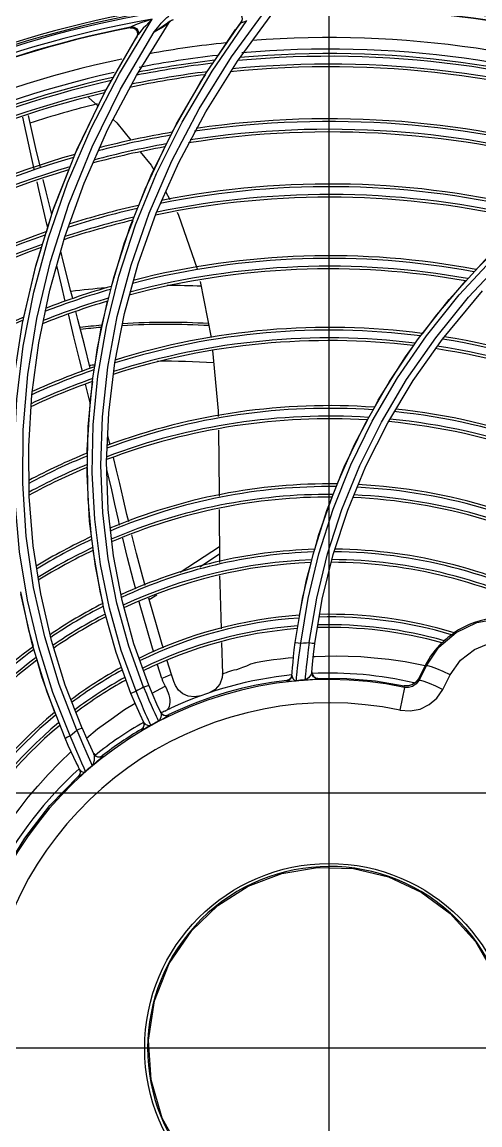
# Model space of a CAD drawing. Header units: metres. Extents: x -367 to 374, y -238 to 224.
# Drawn here: x 348.6081 to 348.6785, y 176.7491 to 176.9183 of the extents above; entities that cross this region are included whole.
import ezdxf
from ezdxf.enums import TextEntityAlignment as Align

# ---------------------------------------------------------------- set-up
doc = ezdxf.new("R2010")
doc.units = ezdxf.units.M
for name, color, linetype in [('ELE-ALIMENTADORES', 160, 'Continuous'), ('LA_BAU_BASES GERAIS_R00$0$ARQ-XREF-ATT', 8, 'Continuous'), ('LA_BAU_BASES GERAIS_R00$0$BASE', 253, 'Continuous'), ('LA_BAU_BASES GERAIS_R00$0$dutos', 31, 'Continuous')]:
    doc.layers.add(name, color=color, linetype=linetype)
doc.styles.add('LA_BAU_BASES GERAIS_R00$0$R60-125-RS', font='romans.shx', dxfattribs={"height": 0.19})
doc.styles.add('LA_BAU_BASES GERAIS_R00$0$R80-100-RS', font='romans.shx', dxfattribs={"height": 0.203})

# ---------------------------------------------------------------- blocks, each defined once
blk = doc.blocks.new('LA_BAU_BASES GERAIS_R00$0$LA_BAU_ALVENARIA SUPERIOR_R01')
at = {"layer": 'LA_BAU_BASES GERAIS_R00$0$BASE', "linetype": 'Continuous'}
blk.add_line((254.7, 176.8), (245.4, 176.8), dxfattribs=at)
blk = doc.blocks.new('LA_BAU_BASES GERAIS_R00$0$A$C2E3D5B4E')
at = {"layer": 'LA_BAU_BASES GERAIS_R00$0$dutos', "color": 251}
for p, q in [((-18.09466975517489, -1.411698769665861), (-18.09466975517489, -0.9613959335153481)), ((-18.10966415239125, -1.037045381505038), (-18.1039454023113, -1.029219886575163)), ((-18.10877420698887, -1.037709028397501), (-18.1031822742807, -1.03009222021609)), ((-18.12689564234449, -1.039580364232449), (-18.1218509333529, -1.031273910084735)), ((-18.12429062432989, -1.039892457677695), (-18.11922340795036, -1.031740454708768)), ((-18.12078772562631, -1.032269029033785), (-18.12046608396861, -1.031884910297038)), ((-18.1135085406612, -1.039449744838009), (-18.10818694335285, -1.031699171813841)), ((-18.11265193520876, -1.039218914003584), (-18.10731098212534, -1.031472405420743)), ((-18.10818727365768, -1.03169907888531), (-18.10846333678194, -1.03207364572944)), ((-18.12911728854056, -1.04242870314846), (-18.1240169515745, -1.033615501016527)), ((-18.12672667223683, -1.041980326722921), (-18.12154438067876, -1.033199186969057)), ((-18.12524752604713, -1.03256690949928), (-18.12480888905088, -1.032584516208033)), ((-18.12520779686054, -1.032503906983663), (-18.12524746679912, -1.032566898008724)), ((-18.12496430546037, -1.03237170373194), (-18.12520789500604, -1.032503925942081)), ((-18.12411935941145, -1.033585851441956), (-18.12423310179395, -1.033923952593966)), ((-18.12407751064234, -1.03348815291082), (-18.12422035887926, -1.033939623640606)), ((-18.12154438067876, -1.033199186969057), (-18.12078772562631, -1.032269029033785)), ((-18.11221188178195, -1.037606581525495), (-18.10903177144451, -1.032853520217657)), ((-18.12783957940883, -1.040243191647903), (-18.12494803641971, -1.035117425827309)), ((-18.12470624787147, -1.034723158905933), (-18.1249480598218, -1.035117412543684)), ((-18.12446824804317, -1.034337930687059), (-18.12470624787147, -1.034723158905933)), ((-18.12422035887926, -1.033939623640606), (-18.12446824804317, -1.034337930687059)), ((-18.12421455123649, -1.03393019328513), (-18.12421985992512, -1.033938810726966)), ((-18.11363979323403, -1.045444092402875), (-18.10877420698887, -1.037709028397501)), ((-18.12864521930521, -1.048125540374429), (-18.12429062432989, -1.039892457677695)), ((-18.11443814457652, -1.040934001777885), (-18.11367360817667, -1.039791309233067)), ((-18.13109217865383, -1.050810845074636), (-18.12672667223683, -1.041980326722921)), ((-18.11878575701326, -1.048605546152601), (-18.11443814457652, -1.040934001777885)), ((-18.13371306844169, -1.051990983092935), (-18.12971689667461, -1.043571064939613)), ((-18.13163328226597, -1.043290157870331), (-18.13019144986163, -1.044570946633655)), ((-18.12971689667461, -1.043571064939613), (-18.12916181275682, -1.042587081582667)), ((-18.11778327882791, -1.053228494590428), (-18.11363979323403, -1.045444092402875)), ((-18.13229812748045, -1.056383752225599), (-18.12864521930521, -1.048125540374429)), ((-18.13467001209096, -1.059644986509454), (-18.13109217865383, -1.050810845074636)), ((-18.12232140590254, -1.061006075355806), (-18.11883573454656, -1.052995232768978)), ((-18.12123238073605, -1.061030309923979), (-18.11778327882791, -1.053228494590428)), ((-18.12521850433211, -1.063059555031657), (-18.1220075631461, -1.055179071808368)), ((-18.12440593267752, -1.062820520769208), (-18.12118248458478, -1.054941309853064)), ((-18.13777178539954, -1.064784456327459), (-18.1348395986663, -1.056382546084194)), ((-18.13527529975647, -1.064642071378501), (-18.13229812748045, -1.056383752225599)), ((-18.11980293698889, -1.057677082215548), (-18.11912630111806, -1.058904604873248)), ((-18.13971635276425, -1.069076096859305), (-18.1369459969153, -1.060210350981549)), ((-18.13749007641229, -1.068445801675523), (-18.13467001209096, -1.059644986509454)), ((-18.12399994235113, -1.068782027407622), (-18.12123238073605, -1.061030309923979)), ((-18.14003807363656, -1.073132367708865), (-18.13777178539954, -1.064784456327459)), ((-18.13758807445458, -1.072832134136831), (-18.13527529975647, -1.064642071378501)), ((-18.07467243502845, -1.073534237683077), (-18.06902329519551, -1.067457819270373)), ((-18.14175694037317, -1.0778624593774), (-18.13971635276425, -1.069076096859305)), ((-18.13957893237864, -1.077171621115838), (-18.13749007641229, -1.068445801675523)), ((-18.12611001478331, -1.076424554302037), (-18.12399994235113, -1.068782027407622)), ((-18.11446244189824, -1.071501978716412), (-18.11279658070305, -1.080085853949356)), ((-18.14166177926188, -1.081390712939708), (-18.14003807363656, -1.073132367708865)), ((-18.13926053200146, -1.080901052997604), (-18.13758807445458, -1.072832134136831)), ((-18.08109405013465, -1.080440543651719), (-18.07621880911677, -1.074235554101222)), ((-18.07726210419719, -1.080320915301115), (-18.07108964787267, -1.072942907318691)), ((-18.12867197481864, -1.084637994040975), (-18.12721232715739, -1.076866349038198)), ((-18.12760501404807, -1.083970386066255), (-18.12611001478331, -1.076424554302037)), ((-18.14309605691744, -1.086530869028763), (-18.14175694037317, -1.0778624593774)), ((-18.13097260498182, -1.086274578887867), (-18.12967507781684, -1.078641718331426)), ((-18.14032885748554, -1.088860695609753), (-18.13926053200146, -1.080901052997604)), ((-18.08540003833025, -1.086811220424067), (-18.08109405013465, -1.080440543651719)), ((-18.08175416868801, -1.086675167051624), (-18.07726210419719, -1.080320915301115)), ((-18.12853094277716, -1.091643736397316), (-18.12760501404807, -1.083970386066255)), ((-18.13168591299006, -1.093765733632324), (-18.13097260498182, -1.086274578887867)), ((-18.08914703459288, -1.093315722939394), (-18.08540003833025, -1.086811220424067)), ((-18.0880389697528, -1.092899404052503), (-18.08417069500115, -1.086291685401818)), ((-18.08566787122982, -1.093186424484145), (-18.08175416868801, -1.086675167051624)), ((-18.14081822648802, -1.096758574314833), (-18.14032885748554, -1.088860695609753)), ((-18.12885328964035, -1.099136545349381), (-18.12853094277716, -1.091643736397316)), ((-18.13184173562263, -1.101093155304341), (-18.13168591299006, -1.093765733632324)), ((-18.09133618071428, -1.099617958935767), (-18.0880389697528, -1.092899404052503)), ((-18.12839799149208, -1.096191309012909), (-18.12868074327071, -1.095125781983995)), ((-18.12831504745088, -1.096510071190721), (-18.12839799149208, -1.096191309012909)), ((-18.14073967495608, -1.104488775363905), (-18.14081822648802, -1.096758574314833)), ((-18.1318207215287, -1.097813993119132), (-18.13182875316897, -1.097300196239019)), ((-18.12731875044051, -1.100418422573227), (-18.12779978682272, -1.098495475855714)), ((-18.09407215450369, -1.106411930825004), (-18.09133618071428, -1.099617958935767)), ((-18.12855747533683, -1.101367040014509), (-18.12881309688998, -1.100305109239514)), ((-18.1115499475211, -1.10646271071181), (-18.11150230618318, -1.114583962131462)), ((-18.09714732395503, -1.11335596668431), (-18.09500907968413, -1.1066127469241)), ((-18.09625930439063, -1.113250009969022), (-18.09407215450369, -1.106411930825004)), ((-18.0940373463194, -1.113381987596028), (-18.09180706365692, -1.106584854302298)), ((-18.11755212151013, -1.116068511794481), (-18.11151655569256, -1.112154898383494)), ((-18.12648208955488, -1.120435291198817), (-18.12780230602198, -1.113560544459858)), ((-18.11150959065196, -1.113342204155913), (-18.11451419815728, -1.115290467596594)), ((-18.09876970214088, -1.120125850034754), (-18.09714732395503, -1.11335596668431)), ((-18.09791151925174, -1.120107139059371), (-18.09625930439063, -1.113250009969022)), ((-18.09572421294536, -1.120207608279259), (-18.0940373463194, -1.113381987596028)), ((-18.12921403130963, -1.121915086995784), (-18.13058238179929, -1.115182760342748)), ((-18.14028052686933, -1.127081818449994), (-18.1420187928702, -1.119422943479265)), ((-18.13732023509169, -1.126538543132199), (-18.13896723133655, -1.119410660282654)), ((-18.12115218270026, -1.119594704534563), (-18.12231173552891, -1.120346587894971)), ((-18.12466590399879, -1.127062311044199), (-18.12648208955488, -1.120435291198817)), ((-18.09988250410038, -1.126878321124138), (-18.09876970214088, -1.120125850034754)), ((-18.09904191138776, -1.126963515582418), (-18.09791151925174, -1.120107139059371)), ((-18.09687553931315, -1.127017579318988), (-18.09572421294536, -1.120207608279259)), ((-18.12738254408578, -1.128416949838709), (-18.12921403130963, -1.121915086995784)), ((-18.13519848345948, -1.133414118725057), (-18.13732023509169, -1.126538543132199)), ((-18.13800896492785, -1.134465549393269), (-18.14028052686933, -1.127081818449994)), ((-18.12237963433915, -1.1334164398192), (-18.12466590399879, -1.127062311044199)), ((-18.1112166434101, -1.126848050053638), (-18.11107446006338, -1.131657520461147)), ((-18.12511037690354, -1.134665530570771), (-18.12738254408578, -1.128416949838709)), ((-18.11890611443368, -1.131781312599003), (-18.11954756332489, -1.129686026548541)), ((-18.12037386501083, -1.132390641835798), (-18.1210199279999, -1.130299339504916)), ((-18.11107446006338, -1.131657520461147), (-18.11107466742146, -1.131653252028798)), ((-18.10039153431694, -1.131958775916416), (-18.10034889853887, -1.131396005522845)), ((-18.09733646317454, -1.131361128859396), (-18.09728781123283, -1.131735330094841)), ((-18.07991917666459, -1.130408058985893), (-18.08095394452687, -1.132439435024651)), ((-18.07978793989673, -1.130474910025157), (-18.08090692657379, -1.132682727826875)), ((-18.0799295433153, -1.130456270726597), (-18.0804575400158, -1.130342739100513)), ((-18.07978793989673, -1.130474910025157), (-18.07991917666629, -1.130408058989076)), ((-18.07715905390648, -1.131313207651772), (-18.07812665496954, -1.130894324255394)), ((-18.07607627669745, -1.131834303156381), (-18.07715905390648, -1.131313207651772)), ((-18.13262786675682, -1.140010295120362), (-18.13519848345948, -1.133414118725057)), ((-18.10117838590202, -1.132682003515299), (-18.10118590899356, -1.132787336856097)), ((-18.10079126617677, -1.132542657033071), (-18.10117838587996, -1.1326820037022)), ((-18.10050722140386, -1.132246630123689), (-18.10079126617677, -1.132542657033071)), ((-18.1003838441045, -1.131853726973702), (-18.10050722140386, -1.132246630123689)), ((-18.10002958219468, -1.132740245165849), (-18.09971709860986, -1.132723742961105)), ((-18.09678284531503, -1.132266927428361), (-18.09641194949563, -1.132334586944751)), ((-18.09641194949563, -1.132334586944751), (-18.09641947048419, -1.132428959287324)), ((-18.08090692657379, -1.132682727826875), (-18.08095394452687, -1.132439435024651)), ((-18.07720425292393, -1.134059857790987), (-18.07607627669404, -1.131834303146377)), ((-18.13523473680425, -1.141538721085169), (-18.13800896492785, -1.134465549393269)), ((-18.12186059256771, -1.134663150422227), (-18.1198457851383, -1.133577050249812)), ((-18.08309483466337, -1.133748174335949), (-18.08382690149494, -1.137249430748113)), ((-18.08309483965797, -1.133748171778905), (-18.08314148669172, -1.133490071362019)), ((-18.1200705898849, -1.138000919185004), (-18.11972127553122, -1.13805169764845)), ((-18.11972127553122, -1.13805169764845), (-18.11937764129209, -1.137963391265373)), ((-18.11937764129209, -1.137963391265373), (-18.11933646048169, -1.138051251261629)), ((-18.1235487851269, -1.140197364483527), (-18.12350573835397, -1.14028851681104)), ((-18.12323645698245, -1.139888379369211), (-18.12354877798532, -1.140197376578897)), ((-18.12310770968941, -1.139469895950413), (-18.12323645698245, -1.139888379369211)), ((-18.12319239585554, -1.139038342113224), (-18.12310770968941, -1.139469895950413)), ((-18.12314964077382, -1.139129520115773), (-18.12282863567589, -1.139429789829762)), ((-18.13188305960796, -1.143909835843431), (-18.13129059389667, -1.145279849183851)), ((-18.13079811910291, -1.143991681938303), (-18.13083969722152, -1.143906307699297)), ((-18.13083920294412, -1.143907321436188), (-18.13059068432631, -1.144216881293858)), ((-18.13059068432631, -1.144216881293858), (-18.13023478903312, -1.144389148885409)), ((-18.13023478903312, -1.144389148885409), (-18.12983951254307, -1.144392296011745)), ((-18.12983951254307, -1.144392296011745), (-18.12947881444791, -1.144223989271438)), ((-18.12943759549989, -1.144307955635838), (-18.12947881444791, -1.144223989271438)), ((-18.13295101563142, -1.146402195262169), (-18.13320696775804, -1.145890913695155)), ((-18.13300106976283, -1.146302976514278), (-18.13290537350804, -1.146676205552183)), ((-18.13290537350804, -1.146676205552183), (-18.13297389525951, -1.147054040756018)), ((-18.1329512193804, -1.146402289305286), (-18.13269962850188, -1.146645297869043)), ((-18.13232984923297, -1.146134523870103), (-18.13266349569324, -1.145359902592816)), ((-18.13242566102588, -1.146905851726103), (-18.13210498930471, -1.14664329793203)), ((-18.13220953548694, -1.14641072443527), (-18.13232984923297, -1.146134523870103)), ((-18.13319465072834, -1.147369832165793), (-18.13314381934413, -1.147468923881831)), ((-18.13297389525951, -1.147054040756018), (-18.13319435043513, -1.147369577714642)), ((-17.81574627183056, -1.189107552631128), (-18.32254970736653, -1.189107552631128))]:
    blk.add_line(p, q, dxfattribs=at)
for points in [[(-18.12185150842743, -1.031273017580759), (-18.1228016346123, -1.031562348231716), (-18.12362045743896, -1.031836054628172), (-18.12439913731976, -1.032122887114099), (-18.12496430546037, -1.03237170373194)], [(-18.1218515063722, -1.031273017919091), (-18.12237014246296, -1.031770321149168), (-18.12284835221271, -1.032253536934775), (-18.12322731150141, -1.032657150118382), (-18.12350262782479, -1.032964549324959), (-18.12377314355797, -1.033285852749202), (-18.12401730807278, -1.03361554722386)], [(-18.12154488341696, -1.033198342751973), (-18.12114174322028, -1.032984284420479), (-18.1207625271004, -1.032771693643269), (-18.12042472409473, -1.032571267812898), (-18.12013389649644, -1.032396096809123), (-18.11988841688742, -1.032246765752632), (-18.11968451720259, -1.032111003779107), (-18.11951688617933, -1.031991443100367), (-18.11938261588159, -1.031889471831335), (-18.11928264753976, -1.031805132583656), (-18.1192233392112, -1.031740420968788)], [(-18.12046608396861, -1.031884910297038), (-18.12016644280573, -1.03154679357857), (-18.11987928019198, -1.031252158808172), (-18.11959571430316, -1.031003609145216), (-18.1193109547113, -1.030809815444798)], [(-18.12046178973083, -1.032484141216798), (-18.12019374868271, -1.032297303028088), (-18.11995772807893, -1.032130320913609), (-18.11956017774583, -1.03184615853678)], [(-18.11956017774583, -1.03184615853678), (-18.11938944525605, -1.031725489377266), (-18.11923099722412, -1.031617831712254), (-18.11908010494733, -1.031524204648747), (-18.11893201650935, -1.031447093966278), (-18.11878377175731, -1.031389934046899)], [(-18.10818694335285, -1.031699171813841), (-18.10820091094433, -1.031723258724185), (-18.10819945151252, -1.031744060939843), (-18.10817126434495, -1.031755032069839), (-18.10810921699647, -1.031751256730502), (-18.10802106129881, -1.031732625564644), (-18.10791440519688, -1.031701596712708), (-18.10778781017541, -1.031658955561113), (-18.10764256482753, -1.031605817831576), (-18.10748286427133, -1.031543300287638)], [(-18.12520779686054, -1.032503906983663), (-18.12479072170026, -1.032516005934838), (-18.12442584714097, -1.032700054450459), (-18.12416311637605, -1.033039203705982), (-18.12407751064234, -1.03348815291082)], [(-18.12496437327297, -1.032371740912538), (-18.12460666160428, -1.032483903020591), (-18.1242889067255, -1.032696961827412), (-18.12405143003207, -1.032987907265749), (-18.12394673983681, -1.033316896852909), (-18.12401729828252, -1.03361551274628)], [(-18.12480888905088, -1.032584516208033), (-18.12442719396199, -1.032795495183279), (-18.12418036217355, -1.033153932894209), (-18.12411935941145, -1.033585851441956)], [(-18.12154494005563, -1.033198340110346), (-18.12112523777887, -1.032930649798971), (-18.12076878467792, -1.032693855208151), (-18.12046178973083, -1.032484141216798)], [(-18.10846333678194, -1.03207364572944), (-18.10874497035593, -1.032458560415478), (-18.10903178894932, -1.032853511301425)], [(-18.11883573454656, -1.052995232768978), (-18.11462306506496, -1.044990006774867), (-18.10966415239125, -1.037045381505038)], [(-18.1348395986663, -1.056382546084194), (-18.13122027946929, -1.04796642708169), (-18.12689564234449, -1.039580364232449)], [(-18.1220075631461, -1.055179071808368), (-18.11811059735317, -1.047293529354818), (-18.1135085406612, -1.039449744838009)], [(-18.12118248458478, -1.054941309853064), (-18.11727089913154, -1.047058629393348), (-18.11265193520876, -1.039218914003584)], [(-18.1369459969153, -1.060210350981549), (-18.13342064727215, -1.051311685925782), (-18.12911728854056, -1.04242870314846)], [(-18.13997825173226, -1.054283601969644), (-18.14062236733764, -1.051452352610511), (-18.14174433146025, -1.046274297356092)], [(-18.13903736858742, -1.053938838059537), (-18.13961308592877, -1.051527705820433), (-18.14086872214273, -1.046015873102704)], [(-18.12786037239675, -1.046641657362841), (-18.12728276756081, -1.047154747359571), (-18.12511120226088, -1.049836983618832)], [(-18.0783061704733, -1.080110077292545), (-18.07324447979306, -1.073877337701731), (-18.06757637812564, -1.067856858757921), (-18.06129528017971, -1.062092279623982), (-18.05439732278387, -1.056631315001766), (-18.0468844450819, -1.051523028166855), (-18.03877143738453, -1.046813421775994)], [(-18.12391316075593, -1.059843469722807), (-18.12294992485442, -1.057328113303527), (-18.1199052042009, -1.050875944955521)], [(-18.12369372709963, -1.051587795937564), (-18.12201976543827, -1.053655410787712), (-18.12161630318178, -1.054387354042035)], [(-18.13811009291828, -1.063904463536062), (-18.13709492938847, -1.060632260466889), (-18.13466613478943, -1.054410276744591)], [(-18.13790152474769, -1.063232180311104), (-18.13802758170846, -1.062702139208511), (-18.13927875056424, -1.057358301934698), (-18.13953919442167, -1.056213505101994)], [(-18.13727690338828, -1.061218822006765), (-18.13813558303684, -1.057715559818178), (-18.13858105803683, -1.055849888845103)], [(-18.12809619166728, -1.072249472921328), (-18.12608906375056, -1.065525537383735), (-18.12478728128451, -1.062126113752754)], [(-18.12721232715739, -1.076866349038198), (-18.12510452371635, -1.068976027039923), (-18.12232140590254, -1.061006075355806)], [(-18.11804165970921, -1.060872313003244), (-18.11780802139083, -1.061296169232889), (-18.11492814291216, -1.069558492681779)], [(-18.07210233396688, -1.069667827624187), (-18.06669836585593, -1.064257736278876), (-18.06429922592622, -1.062184359942137)], [(-18.12967507781684, -1.078641718331426), (-18.12776600194604, -1.070892920291215), (-18.12521850433211, -1.063059555031657)], [(-18.12887843284011, -1.078393975907318), (-18.12696268139121, -1.070650586190538), (-18.12440593267752, -1.062820520769208)], [(-18.07621880911677, -1.074235554101222), (-18.07076539127559, -1.068230993547957), (-18.06472721331681, -1.062464980848915)], [(-18.14155770978255, -1.076957068676791), (-18.13973346513467, -1.069137121514075), (-18.13885587394759, -1.066308358965387)], [(-18.13406638782055, -1.074108579728261), (-18.13433863648675, -1.073029545671204), (-18.13550531307578, -1.068377542314181), (-18.13589135645361, -1.066823668665791)], [(-18.13519986740494, -1.074497395048354), (-18.13579272403774, -1.07205097738796), (-18.13651684538115, -1.069038667634402)], [(-18.0803160132192, -1.079509543984557), (-18.07815198098967, -1.076587332915722), (-18.07371039475584, -1.071432836723204)], [(-18.08417069500115, -1.086291685401818), (-18.07971992374462, -1.079826592153211), (-18.07467243502845, -1.073534237683077)], [(-18.13066523003738, -1.084594769899638), (-18.13026211694023, -1.081686733112463), (-18.12870399712449, -1.074519851847697)], [(-18.14167636181139, -1.094229456423079), (-18.14096428198002, -1.085777611649235), (-18.13957893237864, -1.077171621115838)], [(-18.13258536632338, -1.085255627936647), (-18.13301997738802, -1.083472399232676), (-18.13387093338019, -1.079968701924543), (-18.13472026883915, -1.076475450901114)], [(-18.13137118977454, -1.084793737074676), (-18.13227464650276, -1.081208546358255), (-18.13326200123379, -1.077296696428846), (-18.13356966949459, -1.076077279872777)], [(-18.13089748168181, -1.093502735599657), (-18.13018078004654, -1.086019965386811), (-18.12887843284011, -1.078393975907318)], [(-18.09772051339314, -1.126885622958241), (-18.09657914123613, -1.12008002260535), (-18.09491483978593, -1.113272090523139), (-18.09271479417384, -1.106482461663006), (-18.08996497181261, -1.099737548774726), (-18.08665339620643, -1.093070304589844), (-18.08277099336385, -1.086517446913319), (-18.0783061704733, -1.080110077292545)], [(-18.1430805784014, -1.097519406779782), (-18.14266755152096, -1.089528518786381), (-18.14166177926188, -1.081390712939708)], [(-18.11260196424428, -1.082060797933707), (-18.1117261295642, -1.091337709358584), (-18.11171479176312, -1.092219847646618)], [(-18.08772650043761, -1.090798158451605), (-18.08714654473374, -1.089709022274008), (-18.08295094590642, -1.083067637693318), (-18.08169042012298, -1.081365480791362)], [(-18.12317761643862, -1.133715476899113), (-18.12545577775256, -1.127408986351099), (-18.12727589858673, -1.120847644819776), (-18.12861854513631, -1.114036474433931), (-18.12945814844579, -1.106985696107756), (-18.12976582581348, -1.099716540075121), (-18.12951304372928, -1.092259899665066), (-18.12867197481864, -1.084637994040975)], [(-18.13138832265361, -1.090107408659321), (-18.13149308145364, -1.089693012410578), (-18.13210254923149, -1.087228954707996)], [(-18.13182875316897, -1.097300196239019), (-18.13135582554207, -1.089576689715784), (-18.13097697012279, -1.086843646555906)], [(-18.09343045272021, -1.102557582120596), (-18.0907516037521, -1.09647919484695), (-18.08877502250846, -1.092767245595212)], [(-18.13342138899509, -1.14033005056325), (-18.13614768332275, -1.133319244793427), (-18.1383724928429, -1.126002068481), (-18.14006618645487, -1.118408032041032), (-18.14119926692911, -1.110567429230457), (-18.14174511742203, -1.102501458126596), (-18.14167636181139, -1.094229456423079)], [(-18.12433360974171, -1.134325663902189), (-18.12660249781186, -1.128094351718744), (-18.12843121449282, -1.121611096406639), (-18.12979900976029, -1.114889357078198), (-18.13068133703496, -1.107954865713225), (-18.13105567623325, -1.100820690461831), (-18.13089748168181, -1.093502735599657)], [(-18.1116883500323, -1.094277147961463), (-18.11156524134515, -1.103855626132088), (-18.11156198634558, -1.104410494445062)], [(-18.09500907968413, -1.1066127469241), (-18.09234583794353, -1.099924196282416), (-18.08914703459288, -1.093315722939394)], [(-18.09180706365692, -1.106584854302298), (-18.0890219327855, -1.099844624970217), (-18.08566787122982, -1.093186424484145)], [(-18.13446995737877, -1.14118118746336), (-18.13710726377496, -1.134517146149108), (-18.13929386173265, -1.127582004306703), (-18.14100845189444, -1.12039370026713), (-18.14222715008214, -1.112972285487729), (-18.14292572656734, -1.105340789986428), (-18.1430805784014, -1.097519406779782)], [(-18.12780230602198, -1.113560544459858), (-18.12860157149373, -1.106454997765184), (-18.12885328964035, -1.099136545349381)], [(-18.13058238179929, -1.115182760342748), (-18.13146581576109, -1.108237089753572), (-18.13184173562263, -1.101093155304341)], [(-18.13117333877562, -1.110627574957277), (-18.13171096596284, -1.104835232216999), (-18.13178648739051, -1.100004005702147)], [(-18.125465444631, -1.108367456226631), (-18.12573323259801, -1.10724252345625), (-18.12630571387103, -1.104745569623617), (-18.1268222517873, -1.102503066494307), (-18.12731875044051, -1.100418422573227)], [(-18.12685922071933, -1.108845780300896), (-18.12704635249122, -1.108046051049485), (-18.12758382165737, -1.105652944942619), (-18.12807570543407, -1.103459145375552), (-18.12855747533683, -1.101367040014509)], [(-18.13896723133655, -1.119410660282654), (-18.14011468117974, -1.112056005381135), (-18.14073967495608, -1.104488775363905)], [(-18.09686849127047, -1.112586411292966), (-18.09623933546629, -1.110284000658055), (-18.09421295865297, -1.104572034714408)], [(-18.12436842116108, -1.118668221243013), (-18.1247065958986, -1.117424522619046), (-18.12563345004321, -1.113885929165633), (-18.12638978510972, -1.110846432022925)], [(-18.12293315831323, -1.118120817728766), (-18.12329338720247, -1.116830574223684), (-18.12426604353971, -1.113199009146399), (-18.12498753559248, -1.11035370991948)], [(-18.12940733968503, -1.120883008704084), (-18.12981541765282, -1.119261837460442), (-18.13093270731929, -1.112735257665179)], [(-18.09920750085473, -1.122704078323466), (-18.09814598592459, -1.117261433377905), (-18.09742625640013, -1.114627566059596)], [(-18.11149020972562, -1.116646002533969), (-18.11148326861064, -1.117829230056202), (-18.11127772876273, -1.124781787035488)], [(-18.14010416278791, -1.127500971593861), (-18.14082150819945, -1.124966847914209), (-18.14203523266974, -1.119091114776609)], [(-18.12161009576926, -1.128356909432739), (-18.12179914826027, -1.127734578525349), (-18.12269081090483, -1.124701969422119), (-18.12368868577539, -1.12116807080082), (-18.12383342114811, -1.120635780345026)], [(-18.12013650960159, -1.127750149847259), (-18.12031642897557, -1.1271587430262), (-18.12121207014422, -1.124156581416798), (-18.12223131036751, -1.120634649309238), (-18.12238771768125, -1.120074440151882)], [(-18.07978793989673, -1.130474910025157), (-18.07780660173034, -1.127586349707315), (-18.07514830698665, -1.125316382163589), (-18.0719940053375, -1.123814787703111), (-18.06856506206418, -1.123183110744492), (-18.06509302085999, -1.123459914536113), (-18.06181071881565, -1.124625240332705)], [(-18.07730689716334, -1.126862458971289), (-18.07722601275441, -1.126800698074192), (-18.07711743567143, -1.126714143060951), (-18.07697945694247, -1.126602775709841)], [(-18.07607627669404, -1.131834303146377), (-18.07449285648374, -1.12959389189308), (-18.07236477681113, -1.127921751080237), (-18.06987049462975, -1.126929601919699), (-18.0671967825798, -1.126679624228643)], [(-18.07585405820635, -1.125679590906827), (-18.07571976762256, -1.125567257011141), (-18.07561761733928, -1.125480427346872), (-18.0755476616423, -1.125417699153957)], [(-18.10034972553672, -1.131406927007617), (-18.10029323451272, -1.130720111202834), (-18.10022184831939, -1.129929021964188), (-18.10013165266685, -1.129022407795844), (-18.10001942129054, -1.128002430980075), (-18.09988254077768, -1.126878294910227)], [(-18.09988254077768, -1.126878294910227), (-18.09976502002974, -1.126881768589726), (-18.09945494406361, -1.126913159274125), (-18.09904096982757, -1.12696310470136)], [(-18.09971716098255, -1.132723955148947), (-18.09971083418134, -1.132650361322419), (-18.09969470829014, -1.132477391471355), (-18.09966789061139, -1.132212514520859), (-18.09962898295373, -1.131850411272524), (-18.09957622015224, -1.131373688899373), (-18.09950743369018, -1.130760661626198), (-18.09942181986798, -1.130006586678689), (-18.09931781236355, -1.129119202331083), (-18.09919242578565, -1.128105042290542), (-18.09904098405991, -1.126963078431515)], [(-18.09904191138776, -1.126963515582418), (-18.09860184295167, -1.126934225012235), (-18.09816141478905, -1.126908034827181), (-18.09772051339314, -1.126885622958241)], [(-18.09771950780782, -1.126884372144275), (-18.09787009050956, -1.128005243517862), (-18.09799459887904, -1.129002729731098), (-18.09809745867892, -1.129877171233318), (-18.09818138054118, -1.130620456083022), (-18.09824872086017, -1.131230098281492), (-18.09830129947795, -1.131716116255291), (-18.09834039745294, -1.1320915316889), (-18.09836749715839, -1.132367317342585), (-18.09838355376473, -1.132546099876606), (-18.09838970593614, -1.13262101970821)], [(-18.09771950593608, -1.126884380596664), (-18.09728586004292, -1.126944242666639), (-18.09698244315473, -1.126992356006838), (-18.0968754838475, -1.12701757302392)], [(-18.09734427848252, -1.131457143044543), (-18.09723458271208, -1.130205810375799), (-18.09708063354242, -1.128710996107827), (-18.09687553931315, -1.127017579318988)], [(-18.13681161066972, -1.137593241398633), (-18.13879515664792, -1.132125220114801), (-18.13951501934457, -1.129582203766574)], [(-18.10015177550656, -1.129224675334797), (-18.10095282874295, -1.129290854118324), (-18.10214674968461, -1.129415948348822), (-18.10324483672639, -1.129551056015941), (-18.10424979239156, -1.129686760975062), (-18.10517283976048, -1.12982562597216), (-18.10599899432748, -1.12999035013371), (-18.10673082811422, -1.130203032261477), (-18.10737050041814, -1.130473631640768), (-18.10795992607348, -1.130720562191698), (-18.10847868540338, -1.130908861615978), (-18.10892184577074, -1.131035573321412), (-18.10931984931619, -1.13112831180996), (-18.10967466564568, -1.131225028254619), (-18.10998939296678, -1.131324066149034), (-18.11026256839659, -1.131419752149384), (-18.11049567120085, -1.131507966277411), (-18.11084604907046, -1.131645632692369)], [(-18.0804575400158, -1.130342739100513), (-18.08300557806194, -1.1298441912665), (-18.08551336579944, -1.129479512413752), (-18.08775215041476, -1.129259659682418), (-18.08982739528278, -1.129088861921616), (-18.09177136146616, -1.128998974351532), (-18.09359111693493, -1.128964559449912), (-18.09527553806129, -1.128998459014554), (-18.09681907584593, -1.129052211071382), (-18.09706175062831, -1.129061655363046)], [(-18.11107467364343, -1.131653072584584), (-18.1111099855317, -1.132220147283704), (-18.11146869704646, -1.13324002644157), (-18.11216629852925, -1.134067065778879), (-18.11311170355589, -1.13459277493638)], [(-18.11084604907046, -1.131645632692369), (-18.11096266496929, -1.131692545336307), (-18.11103633733228, -1.131706404453041), (-18.11107016007963, -1.131679828545373), (-18.11107446006338, -1.131657520461147)], [(-18.09734426209627, -1.131457146562013), (-18.09739296344139, -1.131628178311246), (-18.09750363585988, -1.131827102029717)], [(-18.09641947048419, -1.132428959287324), (-18.09679030737686, -1.132361425720035), (-18.09709927829124, -1.1321497714477), (-18.09729531584878, -1.13183072619421), (-18.09734427692183, -1.13145713504781)], [(-18.09728781123283, -1.131735330094841), (-18.09709187234444, -1.132054909771057), (-18.09678284531503, -1.132266927428361)], [(-18.07812665496954, -1.130894324255394), (-18.07894367978213, -1.130592295806025), (-18.07952346934258, -1.130443673912566), (-18.07978793989832, -1.130474910030614)], [(-18.12317813250138, -1.133714780793696), (-18.12277254825517, -1.133554105787596), (-18.12248542585303, -1.133447055884233), (-18.12237960871687, -1.133416430411842)], [(-18.12054267056112, -1.137623297102152), (-18.12112846210709, -1.136348336012531), (-18.12172602580176, -1.134986372600622), (-18.12237963433915, -1.1334164398192)], [(-18.11890612326181, -1.131781305822813), (-18.11939349935324, -1.131979141484123), (-18.11988275975511, -1.132182238532266), (-18.12037386501083, -1.132390641835798)], [(-18.12037383946347, -1.132390657793792), (-18.12025263940177, -1.132737775507564), (-18.12008146382982, -1.133136538935275), (-18.11985210963769, -1.133581347452207)], [(-18.11826371011375, -1.133445810640922), (-18.11852501695967, -1.132830619715321), (-18.11874804425872, -1.132254030451975), (-18.11890611443368, -1.131781312599003)], [(-18.11437142436648, -1.13503526745734), (-18.11534722400881, -1.135224435066618), (-18.1163035263196, -1.135112822587132), (-18.11714900560798, -1.134739471612363), (-18.11781653724631, -1.13416084478439), (-18.11826360346311, -1.133445764564556)], [(-18.10118590899356, -1.132787336856097), (-18.10079851925354, -1.132647844501378), (-18.10051453201004, -1.132351655516402), (-18.10039153431694, -1.131958775916416)], [(-18.10118590896798, -1.132787336451372), (-18.10113651306278, -1.132796275766111), (-18.10100339813482, -1.132794747640844), (-18.1008170123547, -1.132786284673955), (-18.10002958219468, -1.132740245165849)], [(-18.10039182300602, -1.131958790240503), (-18.10036782140787, -1.132146494769756), (-18.1002985553223, -1.132305823631384), (-18.1002147706289, -1.132434053268923)], [(-18.1002147706289, -1.132434053268923), (-18.1001292306662, -1.132533101999059), (-18.10004709934822, -1.132605839632276), (-18.09997020414949, -1.132656424859476), (-18.09989898990341, -1.132689712249146), (-18.09983344052637, -1.132709884067197), (-18.09977259756511, -1.132720302821042), (-18.0997171775166, -1.132723746877843)], [(-18.098390041941, -1.132620659150405), (-18.09815940007388, -1.132597086250541), (-18.09788615245395, -1.13257131285053), (-18.09757807824212, -1.132544195183243)], [(-18.09750363585988, -1.131827102029717), (-18.09765792824567, -1.132044242345899), (-18.09783839795773, -1.132262549855284), (-18.09803545440309, -1.132451973131253), (-18.09822760934662, -1.132571331180031), (-18.09838970619455, -1.132620976495843)], [(-18.09757807824212, -1.132544195183243), (-18.09691696897846, -1.1324894233191), (-18.0966419389589, -1.132464636945485), (-18.09647218336204, -1.13244415469552), (-18.09641688675663, -1.132428879562838)], [(-18.09641717121269, -1.132334747386437), (-18.09196274959834, -1.132372404804471), (-18.08753014735669, -1.132758365606776), (-18.08314143622749, -1.13349008468839)], [(-18.08095393506812, -1.132439439844063), (-18.08133947653221, -1.132963327952609), (-18.08187041031351, -1.133334719377388), (-18.08249206082689, -1.13351679957367), (-18.0831414338237, -1.133490073101427)], [(-18.08090692402379, -1.132682729051055), (-18.08130419514873, -1.133225956840477), (-18.08184880308943, -1.133602849123861), (-18.08247225415312, -1.133778332999725), (-18.08309483965797, -1.133748171778905)], [(-18.08090693727695, -1.132682748942614), (-18.08066068607616, -1.132654738382087), (-18.0801273407202, -1.132791157994859), (-18.0793309947752, -1.133084655591745)], [(-18.0793309947752, -1.133084655591745), (-18.07832587618293, -1.133519682159829), (-18.07720425299362, -1.134059857926957)], [(-18.12511042834353, -1.134665526985543), (-18.12500546541537, -1.134610264255741), (-18.12471932583401, -1.1344849959616), (-18.12433393990193, -1.134325104807601)], [(-18.12314939695432, -1.139129522113024), (-18.12370422553352, -1.137933172326655), (-18.12437260378942, -1.136425884167409), (-18.12511042834353, -1.134665526985543)], [(-18.12261724458563, -1.138339069024539), (-18.12286677663599, -1.137785995621186), (-18.1231684321383, -1.137105314397729), (-18.12351712394513, -1.136299998225411), (-18.12390680309318, -1.13537395506836), (-18.12433396197298, -1.134325093159248)], [(-18.12317812439755, -1.133714774989755), (-18.12275032856519, -1.13476598369715), (-18.12236018979911, -1.135691955601203), (-18.12201072642597, -1.136496042144415), (-18.12170802171318, -1.137174415586003)], [(-18.1198457851383, -1.133577050249812), (-18.11967733732899, -1.133898378004403), (-18.11953072430799, -1.134226490753178), (-18.11940407916063, -1.134565795933838), (-18.119298337023, -1.134919019361575), (-18.11921741615276, -1.135284000403033), (-18.11916694586023, -1.135652171835943), (-18.11915198099121, -1.136014298035832)], [(-18.08382730528524, -1.137249320988019), (-18.08224019244699, -1.137366377068872), (-18.08070679124808, -1.137073727974609), (-18.07929969409338, -1.136397251554797), (-18.07811820415566, -1.135389149534774), (-18.07720425292393, -1.134059857790987)], [(-18.13195509700154, -1.141530520567983), (-18.1302386278162, -1.140094850649064), (-18.12817892273358, -1.138639759523528), (-18.12612147782431, -1.137153216420927), (-18.12447809044568, -1.136174206189651)], [(-18.11915198099121, -1.136014298035832), (-18.11917712476554, -1.136360280958058), (-18.11924736123819, -1.136680756502471), (-18.11936958340402, -1.136963661853031), (-18.1195527290987, -1.137189277653022)], [(-18.12204651247225, -1.139558410243978), (-18.12215353252691, -1.139336604333664), (-18.12226694450771, -1.139097404543179), (-18.12241961426082, -1.138770007605842), (-18.12261724458563, -1.138339069024539)], [(-18.12170802171318, -1.137174415586003), (-18.12145901613974, -1.137720635291487), (-18.12126121888446, -1.138146498802314), (-18.12110701504434, -1.138472250802977)], [(-18.12110701504434, -1.138472250802977), (-18.12099184995316, -1.138711432466323), (-18.12091570284906, -1.138867294810723), (-18.12088314587913, -1.138933183478628)], [(-18.12088330354482, -1.138933260700639), (-18.12049240985016, -1.13871209614598), (-18.1201323944731, -1.138512504220841), (-18.11982916470618, -1.138345635651774), (-18.11959899444548, -1.138217674019586), (-18.11944426519426, -1.138128427319032), (-18.11935981978081, -1.138074584158119), (-18.11933622159222, -1.138051135847661)], [(-18.12049930416777, -1.138040227811132), (-18.1205375454681, -1.138298058048065), (-18.12060683794095, -1.138555750028615), (-18.12071884718284, -1.138774500416446), (-18.12088315124947, -1.138933192373031)], [(-18.12058450941595, -1.137533986201277), (-18.12037359260432, -1.137819667169595), (-18.1200705898849, -1.138000919185004)], [(-18.11933646048169, -1.138051251261629), (-18.11980530127482, -1.138137572708445), (-18.12024200966221, -1.137979712412459), (-18.12054269952046, -1.137623232745852)], [(-18.12054265244433, -1.137623294305911), (-18.12049695308735, -1.137809769163766), (-18.12049930416777, -1.138040227811132)], [(-18.11989175451163, -1.137379305988077), (-18.11977544919591, -1.137319859639035), (-18.11966277620274, -1.137256802689706), (-18.11955257531577, -1.137189551346808)], [(-18.11955257531577, -1.137189551346808), (-18.11936385455419, -1.137113765689435), (-18.11917684435377, -1.137033895474531), (-18.11899159128939, -1.13694996031353)], [(-18.13262783167067, -1.14001027838566), (-18.13274302323578, -1.140047574025346), (-18.13304346110954, -1.14016852705771), (-18.1334219825859, -1.140329220588853)], [(-18.1326278148714, -1.140010273707219), (-18.13195852807576, -1.141523095890705), (-18.13134107712438, -1.142859229148314), (-18.13079812116837, -1.143991678359896)], [(-18.12350573835397, -1.14028851681104), (-18.12319316757146, -1.139979286182268), (-18.12306448468087, -1.139560694598174), (-18.12314941861382, -1.139129396157557)], [(-18.12350374026983, -1.140287335225537), (-18.12334833876753, -1.140226201540543), (-18.12300951966722, -1.140054046277498), (-18.12256862448817, -1.139824940759979), (-18.12204629724147, -1.13955823746727)], [(-18.12282863567589, -1.139429789829762), (-18.12241892841314, -1.139591386824293), (-18.12204653839706, -1.139558359028058)], [(-18.13523479520745, -1.141538717158426), (-18.13513304716912, -1.141482090046509), (-18.13485110588158, -1.141350194836548), (-18.13447049692013, -1.141180809129025)], [(-18.13319826897168, -1.145908285084431), (-18.13351643560691, -1.145261942965305), (-18.13387781534561, -1.144511706896253), (-18.13428737763991, -1.143641349967027), (-18.13474111864264, -1.14265078397392), (-18.13523479520745, -1.141538717158426)], [(-18.13359330793901, -1.143224984524011), (-18.13400901552473, -1.142265367831612), (-18.13447028422581, -1.14118135298321)], [(-18.13446995737877, -1.14118118746336), (-18.13412251198486, -1.140894788380308), (-18.13377311292402, -1.140610971033936), (-18.13342138899509, -1.14033005056325)], [(-18.13342271131421, -1.140329579096658), (-18.13296623189501, -1.141409926763743), (-18.13255491677933, -1.142365454813614), (-18.13188305960796, -1.143909835843431)], [(-18.14794021177022, -1.16107970038064), (-18.147215907739, -1.159746647398777), (-18.14635563071965, -1.158311303342714), (-18.14538550468092, -1.156773349950697), (-18.14436151042833, -1.155260608217475), (-18.14328880258063, -1.153786032410778), (-18.14214635936662, -1.15224301938423), (-18.14088463096891, -1.150597993821236), (-18.13944538141664, -1.148885386829704), (-18.13785187217275, -1.14712054084265), (-18.13609657073289, -1.145303595373832), (-18.1343199130522, -1.143570321619961)], [(-18.13266349569324, -1.145359902592816), (-18.13291564763676, -1.144777661668002), (-18.13359330793901, -1.143224984524011)], [(-18.13129059389667, -1.145279849183851), (-18.13118075201544, -1.145528491795801), (-18.13110747484586, -1.145689606043732), (-18.13107556544833, -1.145757630457581)], [(-18.13107579907808, -1.145757700857928), (-18.13085687309842, -1.145560712119902), (-18.13058735810057, -1.14532288155641), (-18.13028878577791, -1.14506374370302), (-18.12974307212244, -1.144594589700034)], [(-18.1307466472216, -1.144396505311477), (-18.1307613219974, -1.144676784835781), (-18.13079403968266, -1.144985042342512), (-18.13084626455441, -1.145290294683662), (-18.13093606712994, -1.145554468494254), (-18.13107560026413, -1.145757586824118)], [(-18.13079812116837, -1.143991678359896), (-18.13075456539775, -1.144163435556663), (-18.1307466472216, -1.144396505311477)], [(-18.12943759549989, -1.144307955635838), (-18.12979816661425, -1.144476372729684), (-18.13019323735773, -1.144473553340674), (-18.13054898074483, -1.144301832090775), (-18.13079811910291, -1.143991681938303)], [(-18.12974307212244, -1.144594589700034), (-18.12956282683285, -1.144436148945886), (-18.12946342759199, -1.144342474617758), (-18.12943759972097, -1.144307958826801)], [(-18.13314381934413, -1.147468923881831), (-18.13292328140949, -1.147153092404722), (-18.13285496699746, -1.146775145442177), (-18.13295101563142, -1.146402195262169)], [(-18.13314381906878, -1.147468924449811), (-18.13310108418113, -1.147449239010882), (-18.132965108485, -1.147347146246545), (-18.132729867531, -1.147156545041696), (-18.13242566102588, -1.146905851726103)], [(-18.13269962850188, -1.146645297869043), (-18.13238600347177, -1.146732542999132), (-18.13210527597414, -1.146643530907284)], [(-18.13210518264464, -1.146643636769284), (-18.13213674270082, -1.146574304453395), (-18.13220953548694, -1.14641072443527)], [(-18.14471014567141, -1.162234439728024), (-18.14142791418851, -1.156860390836925), (-18.13757438682262, -1.151886624897259), (-18.13319436170787, -1.147369565501947)], [(-18.11577363357856, -1.171041288950335), (-18.11176636165396, -1.167207633634632), (-18.10708654139785, -1.1642496258184), (-18.10191951860247, -1.162278921597306), (-18.09646768637992, -1.161369800971158), (-18.09094376872395, -1.16155683614096), (-18.08556318078979, -1.162833587223929), (-18.08053628435391, -1.165152899046177), (-18.07606343199916, -1.16842686857234)], [(-18.07606343199916, -1.16842686857234), (-18.07217094953057, -1.172756858423952), (-18.06926950573768, -1.177792606956416), (-18.06747973062579, -1.183313813541815), (-18.06687503561443, -1.189042062782562), (-18.06747145787745, -1.194810163293084), (-18.06925957891031, -1.20034814797117), (-18.07215915911559, -1.205390005037941), (-18.07603769159266, -1.209712716622278), (-18.08072561883262, -1.213133332698533), (-18.0860206462529, -1.215506255845128), (-18.09168735420326, -1.216728114861496), (-18.09746808437671, -1.216750209158079), (-18.10318278378998, -1.215559277680939), (-18.10853232477962, -1.213196214275001), (-18.11326877013289, -1.209767230606474)], [(-18.07603877610688, -1.168403006871529), (-18.07589372745463, -1.168490365586138), (-18.07577116491154, -1.168602653103051), (-18.07564927387511, -1.168715669203436)], [(-18.11326877013289, -1.209767230606474), (-18.11735288068553, -1.205166760391592), (-18.12031458617719, -1.199807193879849), (-18.12202846037417, -1.193946650405621), (-18.12242227198556, -1.187859189860035), (-18.12147778691235, -1.181826671041279), (-18.11923132304264, -1.176130176157301), (-18.11577363357856, -1.171041288950335)]]:
    blk.add_lwpolyline(points, dxfattribs=at)
blk.add_circle((-18.09466975517489, -1.189107552631128), 0.02833751795285772, dxfattribs=at)
for centre, radius, start, end in [((-18.09466975517489, -1.189107552631128), 0.1706766452543957, 97.30913626209104, 121.4670097702568), ((-18.09466975517489, -1.189107552631128), 0.1706766452543957, 67.10982188583878, 89.36735975644451), ((-18.09466975517489, -1.189107552631128), 0.1613162956454721, 66.78512940628566, 91.90008701139098), ((-18.09466975517489, -1.189107552631128), 0.1610743054085738, 66.78911290778923, 91.90103552829483), ((-18.09466975517489, -1.189107552631128), 0.1616563787858307, 66.93128695766953, 91.08972705827901), ((-18.09466975517489, -1.189107552631128), 0.1613162956420721, 99.70281810240509, 124.7690556359331), ((-18.09466975517489, -1.189107552631128), 0.1616563787858307, 99.84790157935424, 123.9473457888196), ((-18.10895102462098, -1.03113413703403), 0.0009499948282859866, 323.5103968155842, 95.20143530311863), ((-18.09466975517489, -1.189107552631128), 0.1601577654801861, 66.8454238397636, 93.32020868429137), ((-18.09466975517489, -1.189107552631128), 0.1595533574596012, 68.08630839521781, 92.84073863129817), ((-18.09466975517489, -1.189107552631128), 0.1594991318143624, 68.09839916615121, 92.83626842902896), ((-18.09466975517489, -1.189107552631128), 0.1601566402325111, 99.77129520672976, 126.2110988880778), ((-18.09466975517489, -1.189107552631128), 0.1610729257470837, 99.70283272397107, 124.7687637428037), ((-18.11847585526891, -1.032241609544769), 0.0008999951016446125, 98.65497861422932, 146.1597934383234), ((-18.09466975517489, -1.189107552631128), 0.1595533574596012, 101.0343614908108, 125.7142884235914), ((-18.09466975517489, -1.189107552631128), 0.1594991318143624, 101.0467770075347, 125.7119687337129), ((-18.09466975517489, -1.189107552631128), 0.1550344239350705, 95.87763203727977, 100.2593186828496), ((-18.09466975517489, -1.189107552631128), 0.1550344239350705, 68.8764043553535, 94.37898497502123), ((-18.09466975517489, -1.189107552631128), 0.1532666650701395, 96.42916527166274, 100.9704800792675), ((-18.09466975517489, -1.189107552631128), 0.1521594917460079, 69.7225194016149, 95.2895891978299), ((-18.09466975517489, -1.189107552631128), 0.1525695896359621, 69.58963827297343, 95.16192376525609), ((-18.09466975517489, -1.189107552631128), 0.1532666650701395, 69.4495664142723, 95.01390827301901), ((-18.09466975517489, -1.189107552631128), 0.1550344239350705, 101.8597820278267, 127.2914403889526), ((-18.09466975517489, -1.189107552631128), 0.1521594917460079, 96.75905079711744, 101.2171341774293), ((-18.09466975517489, -1.189107552631128), 0.1525695896359621, 96.62969457964826, 101.0824133603834), ((-18.09466975517489, -1.189107552631128), 0.1505494440418232, 70.2433301210053, 95.78950571966227), ((-18.09466975517489, -1.189107552631128), 0.1509594453672031, 70.11085228616021, 95.66241151637423), ((-18.09466975517489, -1.189107552631128), 0.1532666650701395, 102.4418057198913, 127.9878197991551), ((-18.09466975517489, -1.189107552631128), 0.1525695896359621, 102.5841510846139, 128.1055036008308), ((-18.09466975517489, -1.189107552631128), 0.1505494440418232, 97.26573956359914, 101.7453151219058), ((-18.09466975517489, -1.189107552631128), 0.1509594453672031, 97.13690108128104, 101.6109375845962), ((-18.09466975517489, -1.189107552631128), 0.1509594453672031, 103.1202071228284, 128.6196116584632), ((-18.09466975517489, -1.189107552631128), 0.1521594917460079, 102.7207677465158, 128.2365964854305), ((-18.09466975517489, -1.189107552631128), 0.1505494440418232, 103.2565396709817, 128.7502442716898), ((-18.09466975517489, -1.189107552631128), 0.1491704994784974, 103.8276904633788, 107.9447903136867), ((-18.09466975517489, -1.189107552631128), 0.1421595461780344, 72.93079993787191, 98.35644920378148), ((-18.09466975517489, -1.189107552631128), 0.1425696429187949, 72.80054428694419, 98.2325721003449), ((-18.09466975517489, -1.189107552631128), 0.1425696429187949, 99.745829171178, 104.3427248833775), ((-18.09466975517489, -1.189107552631128), 0.1405494984738497, 73.4411825747973, 98.84125532422692), ((-18.09466975517489, -1.189107552631128), 0.1409594997992296, 73.31137829976508, 98.71804554900862), ((-18.09466975517489, -1.189107552631128), 0.1409594997992296, 100.2395331543317, 104.8624753333684), ((-18.09466975517489, -1.189107552631128), 0.1421595461780344, 99.87177650240027, 104.4752240050574), ((-18.09466975517489, -1.189107552631128), 0.1425696429187949, 105.895294325095, 131.2683695203498), ((-18.09466975517489, -1.189107552631128), 0.1405494984738497, 100.364883290743, 104.994596628615), ((-18.09466975517489, -1.189107552631128), 0.1421595461780344, 106.0300991134751, 131.3964415845022), ((-18.09466975517489, -1.189107552631128), 0.1409594997992296, 106.4242077377363, 131.7705226841829), ((-18.09466975517489, -1.189107552631128), 0.1405494984738497, 106.5587098296981, 131.8980705625474), ((-18.09466975517489, -1.189107552631128), 0.1321596006100609, 76.07097530227793, 101.3229363049791), ((-18.09466975517489, -1.189107552631128), 0.132569698347016, 75.94367632755133, 101.2035007007826), ((-18.09466975517489, -1.189107552631128), 0.1305495529058762, 76.5695976165971, 101.7900047737159), ((-18.09466975517489, -1.189107552631128), 0.1309595542312561, 76.44281136212975, 101.6713573234658), ((-18.09466975517489, -1.189107552631128), 0.1321596006100609, 102.8947132856857, 107.6763280098912), ((-18.09466975517489, -1.189107552631128), 0.132569698347016, 102.772719523885, 107.5462769220078), ((-18.09466975517489, -1.189107552631128), 0.1305495529058762, 103.3720500349691, 108.1859872576925), ((-18.09466975517489, -1.189107552631128), 0.1309595542312561, 103.250753415944, 108.056354685234), ((-18.09466975517489, -1.189107552631128), 0.132569698347016, 109.1608980813108, 134.352637813424), ((-18.09466975517489, -1.189107552631128), 0.1321596006100609, 109.2937733339958, 134.4772513241179), ((-18.09466975517489, -1.189107552631128), 0.1309595542312561, 109.6822064076652, 134.8410937386016), ((-18.09466975517489, -1.189107552631128), 0.1305495529058762, 109.8147598313046, 134.9651029411696), ((-18.09466975517489, -1.189107552631128), 0.1199596141066552, 79.79635647444499, 104.7792643459609), ((-18.09466975517489, -1.189107552631128), 0.12115966048376, 79.43557972387143, 104.4482788163455), ((-18.09466975517489, -1.189107552631128), 0.1215697583754143, 79.31201705260125, 104.3347121067869), ((-18.09466975517489, -1.189107552631128), 0.1195496127812754, 79.91932144532058, 104.8918643329522), ((-18.09466975517489, -1.189107552631128), 0.1215697583754143, 105.9812103551198, 110.9974130174582), ((-18.11963316064532, -1.190415829276105), 0.1183130985698723, 94.54113348147895, 97.12276540790582), ((-18.11963316064532, -1.190415829276105), 0.1183130985698723, 87.39881169462073, 89.96591428759938), ((-18.09466975517489, -1.189107552631128), 0.1199596141066552, 106.4387472135412, 111.4956000563647), ((-18.09466975517489, -1.189107552631128), 0.12115966048376, 106.0980386525073, 111.124456169627), ((-18.09466975517489, -1.189107552631128), 0.1195496127812754, 106.5547318363941, 111.62217000482), ((-18.09466975517489, -1.189107552631128), 0.1215697583754143, 112.6969069433391, 137.640134551417), ((-18.09466975517489, -1.189107552631128), 0.12115966048376, 112.8275134094769, 137.7602932072058), ((-18.11963316064532, -1.190415829276105), 0.112656275967102, 95.08229239557505, 96.77117882767463), ((-18.11963316064532, -1.190415829276105), 0.1123425673705814, 95.13981003219365, 96.74997490153062), ((-18.09466975517489, -1.189107552631128), 0.1101597203591592, 82.69120008597386, 107.3976607713173), ((-18.09466975517489, -1.189107552631128), 0.1105698182491134, 82.57203353747907, 107.2913790957766), ((-18.11963316064532, -1.190415829276105), 0.1123425673705814, 86.6705146280011, 93.49083679980404), ((-18.11963316064532, -1.190415829276105), 0.112656275967102, 86.71208831061772, 93.44807589966689), ((-18.09466975517489, -1.189107552631128), 0.1085496726566745, 83.15739800623768, 107.8120940863401), ((-18.09466975517489, -1.189107552631128), 0.1089596739803544, 83.03894360573526, 107.7070137938448), ((-18.09466975517489, -1.189107552631128), 0.1101597203591592, 52.69120008579406, 80.9118571819274), ((-18.09466975517489, -1.189107552631128), 0.1105698182491134, 52.57203353681602, 80.79705221756994), ((-18.09466975517489, -1.189107552631128), 0.1085496726566745, 53.15739799996, 81.36049276352858), ((-18.09466975517489, -1.189107552631128), 0.1089596739803544, 53.03894359967369, 81.24657312619033), ((-18.11963316064532, -1.190415829276105), 0.106685744767811, 95.92983453544178, 96.36564436783739), ((-18.11963316064532, -1.190415829276105), 0.106685744767811, 86.123595073644, 90.76935501387527), ((-18.09466975517489, -1.189107552631128), 0.1101597203591592, 109.1475749831527, 114.4863600372444), ((-18.09466975517489, -1.189107552631128), 0.1105698182491134, 109.0370643409642, 114.3627331301385), ((-18.09466975517489, -1.189107552631128), 0.1085496726566745, 109.5789674532256, 114.9704579647811), ((-18.09466975517489, -1.189107552631128), 0.1089596739803544, 109.4695021754518, 114.8473798515189), ((-18.09466975517489, -1.189107552631128), 0.09815978567793099, 86.09380462712369, 110.360838149208), ((-18.09466975517489, -1.189107552631128), 0.09856988356788522, 85.980474366134, 110.2647837435362), ((-18.09466975517489, -1.189107552631128), 0.09856988356788522, 55.98047436447833, 84.05821382067775), ((-18.09466975517489, -1.189107552631128), 0.09654973797374632, 86.53664808745908, 110.7340660047883), ((-18.09466975517489, -1.189107552631128), 0.09695973929912617, 86.4242085018513, 110.6396276257247), ((-18.09466975517489, -1.189107552631128), 0.09695973929912617, 56.42420850214491, 84.47868583051226), ((-18.09466975517489, -1.189107552631128), 0.09815978567793099, 56.09380462184191, 84.16570897046408), ((-18.09466975517489, -1.189107552631128), 0.09654973797374632, 56.53664808817788, 84.58504913462771), ((-18.09466975517489, -1.189107552631128), 0.09856988356788522, 112.1533145594048, 117.9211388755479), ((-18.09466975517489, -1.189107552631128), 0.09815978567793099, 112.2550549855486, 118.0403998563984), ((-18.09466975517489, -1.189107552631128), 0.09695973929912617, 112.5508409004071, 118.388512591867), ((-18.09466975517489, -1.189107552631128), 0.09654973797374632, 112.6512091935589, 118.5071252050521), ((-18.09466975517489, -1.189107552631128), 0.086569948886657, 89.19698331885007, 112.8903905978895), ((-18.09466975517489, -1.189107552631128), 0.0861598509950028, 89.30285919880242, 112.972501130007), ((-18.09466975517489, -1.189107552631128), 0.086569948886657, 59.19698332346552, 87.0756486993407), ((-18.09466975517489, -1.189107552631128), 0.08495980461619797, 89.61104190020345, 113.2095399397174), ((-18.09466975517489, -1.189107552631128), 0.08454980329251813, 89.71574755074113, 113.2893822867188), ((-18.09466975517489, -1.189107552631128), 0.08454980329251813, 59.71574754144576, 87.55418710064079), ((-18.09466975517489, -1.189107552631128), 0.08495980461619797, 59.61104190431831, 87.45782846753212), ((-18.09466975517489, -1.189107552631128), 0.0861598509950028, 59.30285919298814, 87.17353971004707), ((-18.09466975517489, -1.189107552631128), 0.086569948886657, 114.9739682345134, 121.3395875380945), ((-18.09466975517489, -1.189107552631128), 0.0861598509950028, 115.0639462830301, 121.4535468341654), ((-18.09466975517489, -1.189107552631128), 0.08495980461619797, 115.3245473875238, 121.7859107734322), ((-18.09466975517489, -1.189107552631128), 0.08454980329251813, 115.4126279425209, 121.8990609620856), ((-18.09466975517489, -1.189107552631128), 0.07657000331698352, 91.68829491356156, 114.7143224879525), ((-18.09466975517489, -1.189107552631128), 0.07615990542702929, 91.7859855446382, 114.7802134707177), ((-18.09466975517489, -1.189107552631128), 0.07615990542702929, 61.78598554904129, 89.43040977437563), ((-18.09466975517489, -1.189107552631128), 0.07657000331698352, 61.68829491159274, 89.34334357923127), ((-18.09466975517489, -1.189107552631128), 0.07495985904822447, 92.06965047637327, 114.9684687869681), ((-18.09466975517489, -1.189107552631128), 0.07454985772454462, 92.16578051692822, 115.0311797724132), ((-18.09466975517489, -1.189107552631128), 0.07454985772454462, 62.16578051902754, 89.76719189873393), ((-18.09466975517489, -1.189107552631128), 0.07495985904822447, 62.06965047171191, 89.68221508719763), ((-18.09466975517489, -1.189107552631128), 0.07657000331698352, 117.0194915904569, 124.0568193684402), ((-18.09466975517489, -1.189107552631128), 0.07615990542702929, 117.0959739373913, 124.1652216519663), ((-18.09466975517489, -1.189107552631128), 0.07495985904822447, 117.31602510404, 124.4809948184063), ((-18.09466975517489, -1.189107552631128), 0.07454985772454462, 117.3898798522896, 124.5883606456486), ((-18.09466975517489, -1.189107552631128), 0.06657005774901001, 93.94702292267688, 116.0663110796867), ((-18.09466975517489, -1.189107552631128), 0.06615995985905578, 94.03338384381398, 116.1087344386375), ((-18.09466975517489, -1.189107552631128), 0.06615995985905578, 73.47718284923238, 91.37203933828495), ((-18.09466975517489, -1.189107552631128), 0.06657005774901001, 73.21071002290675, 91.30024387651879), ((-18.0678900075502, -1.136535628356967), 0.01349992651786922, 63.82837410939762, 124.5576673882023), ((-18.09466975517489, -1.189107552631128), 0.06495991348025096, 94.28285345497953, 116.2259765713364), ((-18.09466975517489, -1.189107552631128), 0.06454991215487112, 94.36692903019919, 116.2635952223641), ((-18.09466975517489, -1.189107552631128), 0.06454991215487112, 74.42473526651091, 91.64640654064304), ((-18.09466975517489, -1.189107552631128), 0.06495991348025096, 74.19725942864477, 91.57770947945627), ((-18.0678900075502, -1.136535628356967), 0.01346401321885258, 126.2639834507683, 132.4613052038785), ((-18.09466975517489, -1.189107552631128), 0.07657000331698352, 126.4514804683436, 149.3433435774072), ((-18.09466975517489, -1.189107552631128), 0.07615990542702929, 126.5707282321789, 149.4304097791931), ((-18.0678900075502, -1.136535628356967), 0.01349992651786922, 134.230649689291, 153.0060445701242), ((-18.09466975517489, -1.189107552631128), 0.07495985904822447, 126.9190015489074, 149.6822150905863), ((-18.09466975517489, -1.189107552631128), 0.07454985772454462, 127.0377369708544, 149.7671918973249), ((-18.09466975517489, -1.189107552631128), 0.06657005774901001, 118.674687489285, 126.6190531342175), ((-18.09466975517489, -1.189107552631128), 0.06615995985905578, 118.7318678889603, 126.7200172715687), ((-18.09466975517489, -1.189107552631128), 0.05754968674461401, 76.92043642040221, 92.68358893032126), ((-18.09466975517489, -1.189107552631128), 0.05655651642344096, 78.19034284012554, 167.821742395163), ((-18.09466975517489, -1.189107552631128), 0.06495991348025096, 118.8935588462922, 127.0133946289832), ((-18.09466975517489, -1.189107552631128), 0.06454991215487112, 118.9468065559036, 127.1128829687766), ((-18.09466975517489, -1.189107552631128), 0.05679969082799349, 96.57993091182621, 115.7859035950323), ((-18.09466975517489, -1.189107552631128), 0.05754968674461401, 95.69512866488473, 115.0003170559963), ((-18.09466975517489, -1.189107552631128), 0.05660927193198206, 93.76811884768942, 95.11534609026582), ((-18.09466975517489, -1.189107552631128), 0.06229755713559509, 117.2328848450825, 118.4351097758367), ((-18.09466975517489, -1.189107552631128), 0.05297954587441521, 78.19078914174067, 167.8209415983603), ((-18.09466975517489, -1.189107552631128), 0.06657005774901001, 129.3204464353877, 151.3002438659567), ((-18.09466975517489, -1.189107552631128), 0.06615995985905578, 129.436146820228, 151.3720393457943), ((-18.09466975517489, -1.189107552631128), 0.05754968674461401, 115.9932419824166, 116.6961670175223), ((-18.09466975517489, -1.189107552631128), 0.06495991348025096, 129.7737943792868, 151.5777094693205), ((-18.09466975517489, -1.189107552631128), 0.06454991215487112, 129.8888002076289, 151.6464065327122), ((-18.09466975517489, -1.189107552631128), 0.05754968674461401, 119.6910394739202, 128.6785609153281), ((-18.09466975517489, -1.189107552631128), 0.05679969082799349, 120.5644185895879, 127.7950735286805), ((-18.09466975517489, -1.189107552631128), 0.05660927211048108, 117.5848078475726, 118.9211335516933), ((-18.09466975517489, -1.189107552631128), 0.05754968674461401, 131.8714921651607, 152.6742329952067), ((-18.09464533558469, -1.189133682364343), 0.05664490539892189, 130.026107183264, 131.3994992512246), ((-18.09466975517489, -1.189107552631128), 0.02788561605115119, 48.01740603501919, 46.99287367609058)]:
    blk.add_arc(centre, radius, start, end, dxfattribs=at)
blk = doc.blocks.new('LA_BAU_BASES GERAIS_R00')
at = {"layer": 'LA_BAU_BASES GERAIS_R00$0$ARQ-XREF-ATT'}
blk.add_blockref('LA_BAU_BASES GERAIS_R00$0$A$C2E3D5B4E', (366.75, 177.95), dxfattribs=at)
at = {"layer": 'LA_BAU_BASES GERAIS_R00$0$BASE'}
blk.add_blockref('LA_BAU_BASES GERAIS_R00$0$LA_BAU_ALVENARIA SUPERIOR_R01', (100, 0), dxfattribs=at)
at = {"layer": 'LA_BAU_BASES GERAIS_R00$0$BASE', "style": 'LA_BAU_BASES GERAIS_R00$0$R60-125-RS'}
for p in [(242.7815727361595, 218.919159373358), (358.6365727361596, 192.964159373358)]:
    blk.add_attdef('S', text='', height=0.19, rotation=90, dxfattribs=at).set_placement(p, align=Align.MIDDLE_CENTER)
at = {"layer": 'LA_BAU_BASES GERAIS_R00$0$BASE', "style": 'LA_BAU_BASES GERAIS_R00$0$R80-100-RS'}
blk.add_attdef('ACESSO', text='', height=0.203, dxfattribs=at).set_placement((365.922255870473, 191.9868442639211), align=Align.TOP_CENTER)
at = {"layer": 'LA_BAU_BASES GERAIS_R00$0$BASE', "style": 'LA_BAU_BASES GERAIS_R00$0$R60-125-RS'}
blk.add_attdef('S', text='', height=0.19, dxfattribs=at).set_placement((266.114159373358, 180.9134272638404), align=Align.MIDDLE_CENTER)

msp = doc.modelspace()

# ---------------------------------------------------------------- block references
at = {"layer": 'ELE-ALIMENTADORES', "color": 2}
msp.add_blockref('LA_BAU_BASES GERAIS_R00', (0, 0), dxfattribs=at)

doc.saveas('drawing.dxf')
